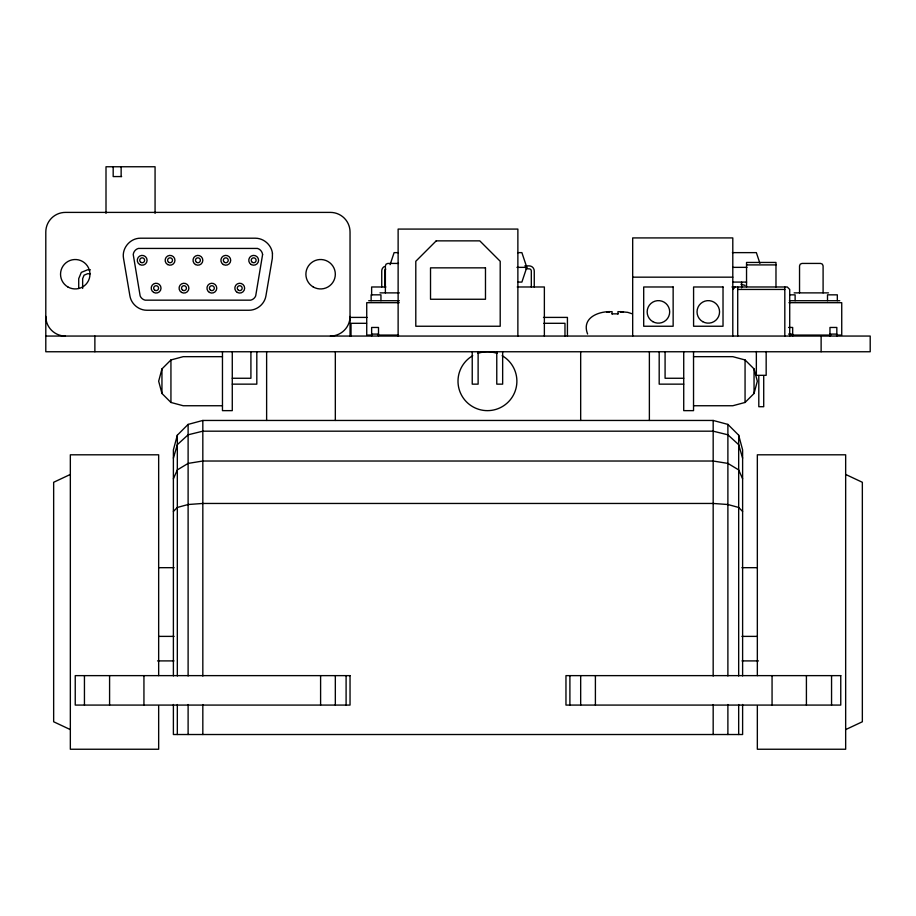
<?xml version="1.0" encoding="UTF-8"?>
<svg xmlns="http://www.w3.org/2000/svg" width="916" height="916" viewBox="0 0 916 916"><rect width="100%" height="100%" fill="white"/><g stroke="black" fill="none" stroke-linecap="round" stroke-linejoin="round"><path stroke-width="1.37" d="M222.462 356.668L183.2 356.668L170.937 359.954L161.949 368.93L158.663 381.205L161.949 393.468L170.937 402.456L183.2 405.742L222.462 405.742M742.613 675.893L742.613 449.905L738.674 435.18L727.888 424.406L713.175 420.455L202.825 420.455L188.112 424.406L177.326 435.18L173.387 449.905L173.387 675.893M693.538 405.742L732.8 405.742L745.063 402.456L754.051 393.468L757.337 381.205L754.051 368.93L745.063 359.954L732.8 356.668L693.538 356.668M173.387 458.16L177.326 444.672L188.112 434.802L202.825 431.184L713.175 431.184L727.888 434.802L738.674 444.672L742.613 458.16M390.09 264.678L394.109 252.633L398.368 252.633M517.632 252.633L521.891 252.633L526.803 267.358L521.891 282.082L517.632 282.082M173.387 478.793L177.326 469.908L188.112 463.404L202.825 461.023L713.175 461.023L727.888 463.404L738.674 469.908L742.613 478.793M173.387 511.449L177.326 507.453L188.112 504.521L202.825 503.457L713.175 503.457L727.888 504.521L738.674 507.453L742.613 511.449M632.051 313.741L627.735 312.356L620.35 311.623M732.8 289.445L735.25 286.983M70.337 474.442L53.655 482.285L53.655 721.762L70.337 729.605M845.663 729.605L862.345 721.762L862.345 482.285L845.663 474.442M609.358 311.623L606.587 312.07L612.083 311.623L612.083 314.051M612.083 313.845L617.968 313.845M121.633 176.57L113.183 176.57L113.183 166.758M732.399 252.633L756.353 252.633L759.925 263.339M398.483 263.43L387.823 263.43L386.094 264.151L385.373 265.88L385.373 292.88M746.54 264.907L775.978 264.907M524.834 265.88L529.139 265.88A5.118 5.118 0 0 1 534.257 271.01L534.257 286.983M516.967 267.358L526.803 267.358M732.708 267.358L746.987 267.358M525.91 268.835L529.139 268.835A2.175 2.175 0 0 1 531.314 271.01L531.314 286.983M90.409 269.808L87.547 269.808L81.306 272.396L78.719 278.647L78.719 288.448M90.26 273.735L87.547 273.735L84.077 275.178L82.646 278.647L82.646 288.448M632.681 277.17L732.8 277.17M732.64 282.082L746.597 282.082M385.911 286.983L371.633 286.983L371.633 295.399M517.242 286.983L544.367 286.983L544.367 336.058M731.987 286.983L787.268 286.983L789.718 289.445L789.718 336.058M737.712 289.445L784.817 289.445M379.98 292.88L399.376 292.88M794.138 292.88L828.488 292.88M790.21 294.837L795.122 294.837L795.122 300.723M368.69 300.723L399.376 300.723M789.386 300.723L839.777 300.723M399.273 302.692L366.732 302.692L366.732 335.073L371.976 335.073M788.939 302.692L841.735 302.692L841.735 335.073L836.491 335.073M609.712 311.623C597.026 311.749 581.523 318.47 587.603 334.031M349.946 317.405L367.018 317.405M543.486 317.405L567.428 317.405L567.428 336.058M366.537 323.302L351.023 323.302L351.023 336.058M543.818 323.302L564.977 323.302L564.977 336.058M788.55 327.459L792.672 327.459L792.672 336.058M371.633 334.1L378.503 334.1M788.55 334.1L792.672 334.1M829.965 334.1L836.835 334.1M377.575 335.073L398.552 335.073M791.733 335.073L830.892 335.073M45.8 336.058L870.2 336.058L870.2 351.755L45.8 351.755L45.8 232.023A19.625 19.625 0 0 1 65.425 212.398L330.413 212.398A19.625 19.625 0 0 1 350.038 232.023L350.038 336.058M232.275 378.262L250.915 378.262L250.915 351.755M683.725 378.262L665.085 378.262L665.085 351.755M232.275 384.147L256.812 384.147L256.812 351.755M683.725 384.147L659.188 384.147L659.188 351.755M158.663 567.68L174.086 567.68M741.914 567.68L757.337 567.68M158.663 636.38L174.086 636.38M741.914 636.38L757.337 636.38M157.552 660.905L173.971 660.905M742.029 660.905L758.448 660.905M620.693 311.623L623.475 312.07L617.968 311.623L617.968 314.051M740.975 284.269L745.063 285.368M837.327 300.723L837.327 294.837L827.503 294.837L827.503 300.723M836.835 336.058L836.835 327.459L829.965 327.459L829.965 336.058M831.556 675.63L831.556 705.08M823.095 292.88L823.095 265.88L822.373 264.151L820.633 263.43L801.992 263.43L800.252 264.151L799.542 265.88L799.542 292.88M821.125 336.058L821.125 351.755M806.412 675.63L806.412 705.08M784.817 286.983L784.817 336.058M775.978 286.983L775.978 262.445L746.54 262.445L746.54 286.983M772.062 675.63L772.062 705.08M766.165 351.481L766.165 375.32L756.353 375.32L756.353 351.481M763.715 375.629L763.715 406.715L758.803 406.715L758.803 375.629M757.337 675.63L757.337 454.805L845.663 454.805L845.663 749.242L757.337 749.242L757.337 706.122M754.051 368.93L754.051 393.468M745.063 359.954L745.063 402.456M742.613 704.484L742.613 734.518L173.387 734.518L173.387 704.484M741.628 282.185L741.628 287.853M738.674 435.18L738.674 675.962M738.674 704.53L738.674 734.518M737.712 286.983L737.712 336.058M732.8 336.058L732.8 237.92L632.681 237.92L632.681 336.058M727.888 424.406L727.888 675.951M727.888 704.518L727.888 734.518M713.175 420.455L713.175 676.042M713.175 704.564L713.175 734.518M693.538 351.755L693.538 410.643L683.725 410.643L683.725 351.755M649.375 351.755L649.375 420.455M595.4 675.63L595.4 705.08M580.675 351.755L580.675 420.455M580.675 675.63L580.675 705.08M569.901 675.63L569.901 705.08M517.872 336.058L517.872 229.08L398.128 229.08L398.128 336.058M502.655 351.755L502.655 384.147L496.77 384.147L496.77 351.755M478.118 351.755L478.118 384.147L472.232 384.147L472.232 351.755M384.686 286.983L384.686 271.01A2.175 2.175 0 0 1 385.773 269.121M381.743 286.983L381.743 271.01A5.118 5.118 0 0 1 384.308 266.567M380.953 300.723L380.953 294.837L371.14 294.837L371.14 300.723M378.503 336.058L378.503 327.459L371.633 327.459L371.633 336.058M346.099 675.63L346.099 705.08M335.325 351.755L335.325 420.455M335.325 675.63L335.325 705.08M320.6 675.63L320.6 705.08M266.625 351.755L266.625 420.455M232.275 351.755L232.275 410.643L222.462 410.643L222.462 351.755M202.825 420.455L202.825 676.042M202.825 704.564L202.825 734.518M188.112 424.406L188.112 675.951M188.112 704.518L188.112 734.518M177.326 435.18L177.326 675.962M177.326 704.53L177.326 734.518M170.937 359.954L170.937 402.456M161.949 368.93L161.949 393.468M158.663 675.63L158.663 454.805L70.337 454.805L70.337 749.242L158.663 749.242L158.663 706.122M155.067 213.348L155.067 166.758L106.004 166.758L106.004 213.348M143.938 675.63L143.938 705.08M121.141 166.758L121.141 176.57M109.588 675.63L109.588 705.08M94.875 336.058L94.875 351.755M84.444 675.63L84.444 705.08M350.038 316.432A19.625 19.625 0 0 1 330.413 336.058M65.425 336.058A19.625 19.625 0 0 1 45.8 316.432M502.163 355.706A29.438 29.438 0 0 1 509.994 400.132A29.438 29.438 0 0 1 464.893 400.132A29.438 29.438 0 0 1 472.725 355.706M477.774 353.393A29.438 29.438 0 0 1 497.113 353.393M262.606 254.511L255.69 295.925A7.294 7.294 0 0 1 250.675 300.162L145.175 300.162A7.294 7.294 0 0 1 140.148 295.925L133.232 254.511A7.259 7.259 0 0 1 138.362 248.431L257.476 248.431A7.259 7.259 0 0 1 262.606 254.511M272.453 253.308L272.338 258.266L265.915 295.96C264.575 303.986 257.133 310.272 248.98 310.249L146.858 310.249C138.705 310.272 131.274 303.986 129.923 295.96L123.511 258.266C121.691 248.156 130.175 238.103 140.446 238.206L255.404 238.206C263.854 238.24 271.399 244.927 272.453 253.308M436.211 240.862L415.795 261.278L415.795 326.245L500.205 326.245L500.205 261.278L479.789 240.862L436.211 240.862M485.48 267.85L430.52 267.85L430.52 299.257L485.48 299.257L485.48 267.85M673.145 286.983L643.696 286.983L643.696 326.245L673.145 326.245L673.145 286.983M723.022 286.983L693.584 286.983L693.584 326.245L723.022 326.245L723.022 286.983M350.038 675.63L75.238 675.63L75.238 705.08L350.038 705.08L350.038 675.63M840.762 675.63L565.962 675.63L565.962 705.08L840.762 705.08L840.762 675.63M652.787 321.642A11.267 11.267 0 0 0 669.688 311.887A11.267 11.267 0 0 0 652.787 302.131A11.267 11.267 0 0 0 652.787 321.642M702.664 321.642A11.267 11.267 0 0 0 719.564 311.887A11.267 11.267 0 0 0 702.664 302.131A11.267 11.267 0 0 0 702.664 321.642M313.238 286.971A14.725 14.725 0 0 0 335.325 274.228A14.725 14.725 0 0 0 313.238 261.484A14.725 14.725 0 0 0 313.238 286.971M67.887 286.971A14.725 14.725 0 0 0 89.963 274.228A14.725 14.725 0 0 0 67.887 261.484A14.725 14.725 0 0 0 67.887 286.971M139.724 264.541A4.912 4.912 0 0 0 147.087 260.293A4.912 4.912 0 0 0 139.724 256.045A4.912 4.912 0 0 0 139.724 264.541M153.659 292.41A4.912 4.912 0 0 0 161.021 288.162A4.912 4.912 0 0 0 153.659 283.914A4.912 4.912 0 0 0 153.659 292.41M167.594 264.541A4.912 4.912 0 0 0 174.956 260.293A4.912 4.912 0 0 0 167.594 256.045A4.912 4.912 0 0 0 167.594 264.541M181.528 292.41A4.912 4.912 0 0 0 188.891 288.162A4.912 4.912 0 0 0 181.528 283.914A4.912 4.912 0 0 0 181.528 292.41M195.463 264.541A4.912 4.912 0 0 0 202.825 260.293A4.912 4.912 0 0 0 195.463 256.045A4.912 4.912 0 0 0 195.463 264.541M223.344 264.541A4.912 4.912 0 0 0 230.706 260.293A4.912 4.912 0 0 0 223.344 256.045A4.912 4.912 0 0 0 223.344 264.541M251.213 264.541A4.912 4.912 0 0 0 258.575 260.293A4.912 4.912 0 0 0 251.213 256.045A4.912 4.912 0 0 0 251.213 264.541M237.278 292.41A4.912 4.912 0 0 0 244.641 288.162A4.912 4.912 0 0 0 237.278 283.914A4.912 4.912 0 0 0 237.278 292.41M209.409 292.41A4.912 4.912 0 0 0 216.76 288.162A4.912 4.912 0 0 0 209.409 283.914A4.912 4.912 0 0 0 209.409 292.41M140.95 262.411A2.45 2.45 0 0 0 144.625 260.293A2.45 2.45 0 0 0 140.95 258.163A2.45 2.45 0 0 0 140.95 262.411M168.819 262.411A2.45 2.45 0 0 0 172.506 260.293A2.45 2.45 0 0 0 168.819 258.163A2.45 2.45 0 0 0 168.819 262.411M196.7 262.411A2.45 2.45 0 0 0 200.375 260.293A2.45 2.45 0 0 0 196.7 258.163A2.45 2.45 0 0 0 196.7 262.411M224.569 262.411A2.45 2.45 0 0 0 228.244 260.293A2.45 2.45 0 0 0 224.569 258.163A2.45 2.45 0 0 0 224.569 262.411M252.438 262.411A2.45 2.45 0 0 0 256.125 260.293A2.45 2.45 0 0 0 252.438 258.163A2.45 2.45 0 0 0 252.438 262.411M238.504 290.292A2.45 2.45 0 0 0 242.179 288.162A2.45 2.45 0 0 0 238.504 286.044A2.45 2.45 0 0 0 238.504 290.292M210.634 290.292A2.45 2.45 0 0 0 214.31 288.162A2.45 2.45 0 0 0 210.634 286.044A2.45 2.45 0 0 0 210.634 290.292M182.753 290.292A2.45 2.45 0 0 0 186.44 288.162A2.45 2.45 0 0 0 182.753 286.044A2.45 2.45 0 0 0 182.753 290.292M154.884 290.292A2.45 2.45 0 0 0 158.571 288.162A2.45 2.45 0 0 0 154.884 286.044A2.45 2.45 0 0 0 154.884 290.292"/></g></svg>
